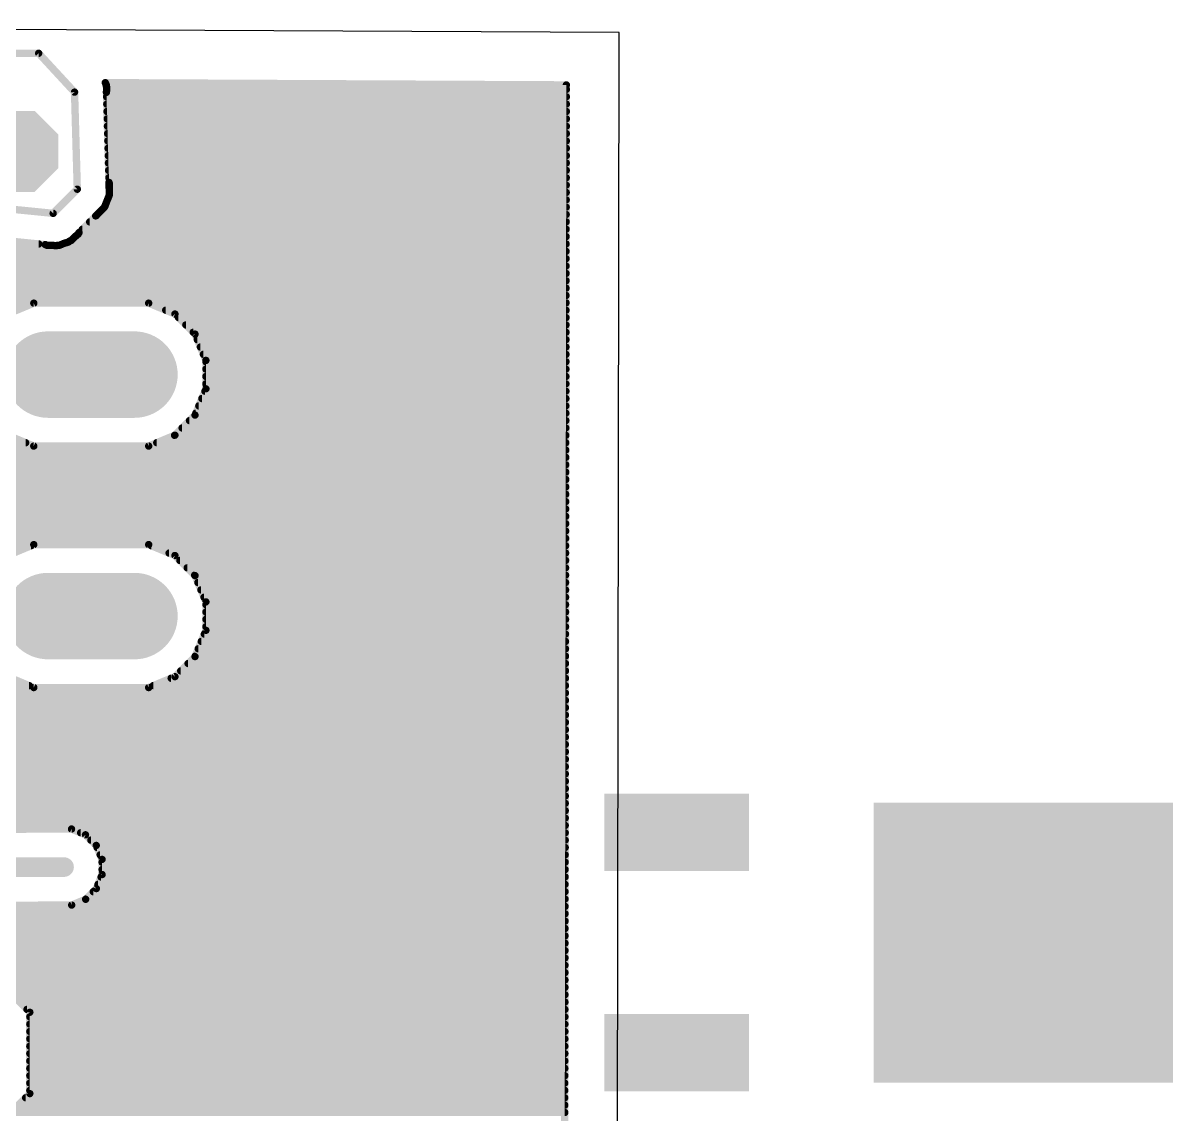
# Model space of a CAD drawing. Extents: x -10.4 to 51.9, y -1.7 to 39.2.
# Drawn here: x 28.1 to 51.92, y 16.56 to 39.17 of the extents above; entities that cross this region are included whole.
import ezdxf

# ---------------------------------------------------------------- set-up
doc = ezdxf.new("R2010")
doc.units = 0
for name, color, linetype in [('1', 14, 'CONTINUOUS'), ('17', 94, 'CONTINUOUS'), ('18', 94, 'CONTINUOUS'), ('20', 178, 'CONTINUOUS')]:
    doc.layers.add(name, color=color, linetype=linetype)

# ---------------------------------------------------------------- blocks, each defined once
blk = doc.blocks.new('OCTAGONP')
at = {"const_width": 0.5}
blk.add_lwpolyline([(-0.25, -0.1036), (-0.25, 0.1036), (-0.1036, 0.25), (0.1036, 0.25), (0.25, 0.1036), (0.25, -0.1036), (0.1036, -0.25), (-0.1036, -0.25), (-0.25, -0.1036), (-0.25, 0.1036)], dxfattribs=at)
blk = doc.blocks.new('RECT')
blk.add_solid([(-0.5, -0.5), (0.5, -0.5), (-0.5, 0.5), (0.5, 0.5)])
blk = doc.blocks.new('LONGP100')
at = {"const_width": 1}
blk.add_lwpolyline([(-0.5, 0), (0.5, 0)], dxfattribs=at)
at = {"const_width": 0.5}
for points in [[(-0.5, 0.25, 1), (-0.5, -0.25)], [(0.5, -0.25, 1), (0.5, 0.25)]]:
    blk.add_lwpolyline(points, format="xyb", dxfattribs=at)
blk = doc.blocks.new('OCTAGONV')
at = {"const_width": 0.5}
blk.add_lwpolyline([(-0.25, -0.1036), (-0.25, 0.1036), (-0.1036, 0.25), (0.1036, 0.25), (0.25, 0.1036), (0.25, -0.1036), (0.1036, -0.25), (-0.1036, -0.25), (-0.25, -0.1036), (-0.25, 0.1036)], dxfattribs=at)

msp = doc.modelspace()

# ---------------------------------------------------------------- linework, layer by layer
at = {"layer": '1'}
for points, const_width in [([(28.4241, 38.543), (2, 38.5)], 0.1524), ([(29.1673, 37.7387), (28.4241, 38.543)], 0.1524), ([(29.8237, 37.8886), (29.8033, 37.9343)], 0.1524), ([(29.8033, 37.9343), (39.3531, 37.8883)], 0.1524), ([(29.8244, 37.8656), (29.8237, 37.8886)], 0.1524), ([(29.8324, 37.8439), (29.8244, 37.8656)], 0.1524), ([(29.8281, 37.735), (29.8324, 37.8439)], 0.1524), ([(29.8305, 37.7952), (39.353, 37.7952)], 0.1524), ([(39.3531, 37.8883), (39.2963, 1.4902)], 0.1524), ([(29.224, 35.7288), (29.1673, 37.7387)], 0.1524), ([(29.8807, 35.8691), (29.8281, 37.735)], 0.1524), ([(29.8307, 37.6428), (39.3528, 37.6428)], 0.1524), ([(29.835, 37.4904), (39.3525, 37.4904)], 0.1524), ([(29.8393, 37.338), (39.3523, 37.338)], 0.1524), ([(29.8436, 37.1856), (39.3521, 37.1856)], 0.1524), ([(29.8479, 37.0332), (39.3518, 37.0332)], 0.1524), ([(29.8522, 36.8808), (39.3516, 36.8808)], 0.1524), ([(29.8565, 36.7284), (39.3513, 36.7284)], 0.1524), ([(29.8608, 36.576), (39.3511, 36.576)], 0.1524), ([(29.8651, 36.4236), (39.3509, 36.4236)], 0.1524), ([(29.8694, 36.2712), (39.3506, 36.2712)], 0.1524), ([(29.8737, 36.1188), (39.3504, 36.1188)], 0.1524), ([(29.878, 35.9664), (39.3501, 35.9664)], 0.1524), ([(28.724, 35.2288), (29.224, 35.7288)], 0.1524), ([(29.8844, 35.8602), (29.8807, 35.8691)], 0.1524), ([(29.8844, 35.7381), (29.8844, 35.8602)], 0.1524), ([(29.8844, 35.814), (39.3499, 35.814)], 0.1524), ([(29.8879, 35.6162), (29.8844, 35.7381)], 0.1524), ([(29.8866, 35.6616), (39.3497, 35.6616)], 0.1524), ([(26, 35.5), (28.724, 35.2288)], 0.1524), ([(29.7942, 35.3707), (29.8377, 35.4847)], 0.1524), ([(29.8377, 35.4847), (29.8844, 35.5975)], 0.1524), ([(29.8478, 35.5092), (39.3494, 35.5092)], 0.1524), ([(29.8844, 35.6071), (29.8879, 35.6162)], 0.1524), ([(29.8844, 35.5975), (29.8844, 35.6071)], 0.1524), ([(29.26, 34.8309), (29.6049, 35.1758)], 0.1524), ([(29.6049, 35.1758), (29.6137, 35.1798)], 0.1524), ([(29.6137, 35.1798), (29.6976, 35.2685)], 0.1524), ([(29.637, 35.2044), (39.349, 35.2044)], 0.1524), ([(29.6976, 35.2685), (29.7839, 35.3548)], 0.1524), ([(29.7839, 35.3548), (29.7876, 35.3637)], 0.1524), ([(29.7847, 35.3568), (39.3492, 35.3568)], 0.1524), ([(29.7876, 35.3637), (29.7942, 35.3707)], 0.1524), ([(29.4811, 35.052), (39.3487, 35.052)], 0.1524), ([(26.074, 34.829), (28.5615, 34.5814)], 0.1524), ([(29.0981, 34.669), (29.1678, 34.7387)], 0.1524), ([(29.1678, 34.7387), (29.2441, 34.8011)], 0.1524), ([(29.1782, 34.7472), (39.3482, 34.7472)], 0.1524), ([(29.2441, 34.8011), (29.26, 34.8309)], 0.1524), ([(29.3287, 34.8996), (39.3485, 34.8996)], 0.1524), ([(26.0675, 34.5948), (28.4265, 34.5948)], 0.1524), ([(28.5615, 34.5814), (28.5927, 34.5684)], 0.1524), ([(28.5927, 34.5684), (28.6912, 34.5684)], 0.1524), ([(28.6912, 34.5684), (28.7893, 34.5587)], 0.1524), ([(28.7893, 34.5587), (28.8216, 34.5684)], 0.1524), ([(28.8216, 34.5684), (28.8554, 34.5684)], 0.1524), ([(28.8554, 34.5684), (28.9465, 34.6062)], 0.1524), ([(28.919, 34.5948), (39.348, 34.5948)], 0.1524), ([(28.9465, 34.6062), (29.0408, 34.6347)], 0.1524), ([(29.0408, 34.6347), (29.0669, 34.6561)], 0.1524), ([(29.0669, 34.6561), (29.0981, 34.669)], 0.1524), ([(26.0591, 34.29), (39.3475, 34.29)], 0.1524), ([(26.0633, 34.4424), (39.3478, 34.4424)], 0.1524), ([(26.0506, 33.9852), (39.3471, 33.9852)], 0.1524), ([(26.0548, 34.1376), (39.3473, 34.1376)], 0.1524), ([(26.0464, 33.8328), (39.3468, 33.8328)], 0.1524), ([(26.0379, 33.528), (39.3463, 33.528)], 0.1524), ([(26.0422, 33.6804), (39.3466, 33.6804)], 0.1524), ([(26.0337, 33.3756), (39.3461, 33.3756)], 0.1524), ([(28.3231, 33.3694), (27.7793, 33.1442)], 0.1524), ([(30.7024, 33.3694), (28.3231, 33.3694)], 0.1524), ([(31.2462, 33.1442), (30.7024, 33.3694)], 0.1524), ([(31.0554, 33.2232), (39.3459, 33.2232)], 0.1524), ([(31.6624, 32.728), (31.2462, 33.1442)], 0.1524), ([(31.3196, 33.0708), (39.3456, 33.0708)], 0.1524), ([(31.472, 32.9184), (39.3454, 32.9184)], 0.1524), ([(31.6244, 32.766), (39.3451, 32.766)], 0.1524), ([(31.8876, 32.1842), (31.6624, 32.728)], 0.1524), ([(31.7098, 32.6136), (39.3449, 32.6136)], 0.1524), ([(31.7729, 32.4612), (39.3447, 32.4612)], 0.1524), ([(29.5127, 31.8899), (25.0128, 31.9234)], 0.8128), ([(31.836, 32.3088), (39.3444, 32.3088)], 0.1524), ([(31.8876, 31.5956), (31.8876, 32.1842)], 0.1524), ([(31.8876, 32.1564), (39.3442, 32.1564)], 0.1524), ([(31.8876, 32.004), (39.344, 32.004)], 0.1524), ([(31.8876, 31.8516), (39.3437, 31.8516)], 0.1524), ([(31.8876, 31.6992), (39.3435, 31.6992)], 0.1524), ([(31.6624, 31.0518), (31.8876, 31.5956)], 0.1524), ([(31.8043, 31.3944), (39.343, 31.3944)], 0.1524), ([(31.8674, 31.5468), (39.3432, 31.5468)], 0.1524), ([(31.7412, 31.242), (39.3428, 31.242)], 0.1524), ([(31.2462, 30.6356), (31.6624, 31.0518)], 0.1524), ([(31.5478, 30.9372), (39.3423, 30.9372)], 0.1524), ([(31.6781, 31.0896), (39.3425, 31.0896)], 0.1524), ([(31.3954, 30.7848), (39.3421, 30.7848)], 0.1524), ([(22.7131, 30.48), (28.1548, 30.48)], 0.1524), ([(27.7793, 30.6356), (28.3231, 30.4103)], 0.1524), ([(28.3231, 30.4103), (30.7024, 30.4103)], 0.1524), ([(30.7024, 30.4103), (31.2462, 30.6356)], 0.1524), ([(30.8707, 30.48), (39.3416, 30.48)], 0.1524), ([(31.2386, 30.6324), (39.3418, 30.6324)], 0.1524), ([(22.7121, 30.1752), (39.3411, 30.1752)], 0.1524), ([(22.7126, 30.3276), (39.3413, 30.3276)], 0.1524), ([(22.7116, 30.0228), (39.3409, 30.0228)], 0.1524), ([(22.7105, 29.718), (39.3404, 29.718)], 0.1524), ([(22.711, 29.8704), (39.3406, 29.8704)], 0.1524), ([(22.71, 29.5656), (39.3401, 29.5656)], 0.1524), ([(22.7089, 29.2608), (39.3397, 29.2608)], 0.1524), ([(22.7095, 29.4132), (39.3399, 29.4132)], 0.1524), ([(22.7084, 29.1084), (39.3394, 29.1084)], 0.1524), ([(22.7074, 28.8036), (39.339, 28.8036)], 0.1524), ([(22.7079, 28.956), (39.3392, 28.956)], 0.1524), ([(22.7068, 28.6512), (39.3387, 28.6512)], 0.1524), ([(22.7058, 28.3464), (28.2676, 28.3464)], 0.1524), ([(22.7063, 28.4988), (39.3385, 28.4988)], 0.1524), ([(28.3231, 28.3694), (27.7793, 28.1442)], 0.1524), ([(30.7024, 28.3694), (28.3231, 28.3694)], 0.1524), ([(31.2462, 28.1442), (30.7024, 28.3694)], 0.1524), ([(30.7579, 28.3464), (39.3382, 28.3464)], 0.1524), ([(31.1259, 28.194), (39.338, 28.194)], 0.1524), ([(31.6624, 27.728), (31.2462, 28.1442)], 0.1524), ([(31.3488, 28.0416), (39.3378, 28.0416)], 0.1524), ([(31.5012, 27.8892), (39.3375, 27.8892)], 0.1524), ([(31.6536, 27.7368), (39.3373, 27.7368)], 0.1524), ([(31.8876, 27.1842), (31.6624, 27.728)], 0.1524), ([(31.7219, 27.5844), (39.3371, 27.5844)], 0.1524), ([(29.5127, 26.8899), (25.6594, 27.1218)], 0.8128), ([(31.785, 27.432), (39.3368, 27.432)], 0.1524), ([(31.8481, 27.2796), (39.3366, 27.2796)], 0.1524), ([(31.8876, 26.5956), (31.8876, 27.1842)], 0.1524), ([(31.8876, 27.1272), (39.3363, 27.1272)], 0.1524), ([(31.8876, 26.9748), (39.3361, 26.9748)], 0.1524), ([(31.8876, 26.8224), (39.3359, 26.8224)], 0.1524), ([(31.8876, 26.67), (39.3356, 26.67)], 0.1524), ([(31.6624, 26.0518), (31.8876, 26.5956)], 0.1524), ([(31.7922, 26.3652), (39.3351, 26.3652)], 0.1524), ([(31.8554, 26.5176), (39.3354, 26.5176)], 0.1524), ([(31.7291, 26.2128), (39.3349, 26.2128)], 0.1524), ([(31.2462, 25.6356), (31.6624, 26.0518)], 0.1524), ([(31.5186, 25.908), (39.3344, 25.908)], 0.1524), ([(31.666, 26.0604), (39.3347, 26.0604)], 0.1524), ([(31.3662, 25.7556), (39.3342, 25.7556)], 0.1524), ([(25.3577, 25.4508), (28.2253, 25.4508)], 0.1524), ([(27.7793, 25.6356), (28.3231, 25.4103)], 0.1524), ([(28.3231, 25.4103), (30.7024, 25.4103)], 0.1524), ([(30.7024, 25.4103), (31.2462, 25.6356)], 0.1524), ([(30.8002, 25.4508), (39.3337, 25.4508)], 0.1524), ([(31.1681, 25.6032), (39.334, 25.6032)], 0.1524), ([(25.2003, 25.2984), (39.3335, 25.2984)], 0.1524), ([(24.8855, 24.9936), (39.333, 24.9936)], 0.1524), ([(25.0429, 25.146), (39.3332, 25.146)], 0.1524), ([(24.7282, 24.8412), (39.3328, 24.8412)], 0.1524), ([(24.4134, 24.5364), (39.3323, 24.5364)], 0.1524), ([(24.5708, 24.6888), (39.3325, 24.6888)], 0.1524), ([(24.0986, 24.2316), (39.3318, 24.2316)], 0.1524), ([(24.256, 24.384), (39.3321, 24.384)], 0.1524), ([(27.7815, 24.0792), (39.3316, 24.0792)], 0.1524), ([(27.8411, 23.9268), (39.3313, 23.9268)], 0.1524), ([(27.8411, 23.7744), (39.3311, 23.7744)], 0.1524), ([(27.8411, 23.622), (39.3309, 23.622)], 0.1524), ([(26.9871, 23.4696), (39.3306, 23.4696)], 0.1524), ([(27.8411, 23.3172), (39.3304, 23.3172)], 0.1524), ([(27.8411, 23.1648), (39.3301, 23.1648)], 0.1524), ([(27.7504, 22.86), (39.3297, 22.86)], 0.1524), ([(27.8326, 23.0124), (39.3299, 23.0124)], 0.1524), ([(25.2569, 22.7076), (39.3294, 22.7076)], 0.1524), ([(27.8693, 22.5552), (39.3292, 22.5552)], 0.1524), ([(29.1043, 22.4806), (27.9469, 22.4776)], 0.1524), ([(29.394, 22.3615), (29.1043, 22.4806)], 0.1524), ([(29.2936, 22.4028), (39.329, 22.4028)], 0.1524), ([(29.6161, 22.1406), (29.394, 22.3615)], 0.1524), ([(29.5057, 22.2504), (39.3287, 22.2504)], 0.1524), ([(29.7367, 21.8515), (29.6161, 22.1406)], 0.1524), ([(29.6339, 22.098), (39.3285, 22.098)], 0.1524), ([(29.6975, 21.9456), (39.3282, 21.9456)], 0.1524), ([(29.7375, 21.5383), (29.7367, 21.8515)], 0.1524), ([(26.9109, 21.6875), (28.9497, 21.6928)], 0.4064), ([(29.7369, 21.7932), (39.328, 21.7932)], 0.1524), ([(29.7373, 21.6408), (39.3278, 21.6408)], 0.1524), ([(29.6184, 21.2485), (29.7375, 21.5383)], 0.1524), ([(29.717, 21.4884), (39.3275, 21.4884)], 0.1524), ([(29.3975, 21.0265), (29.6184, 21.2485)], 0.1524), ([(29.5538, 21.1836), (39.327, 21.1836)], 0.1524), ([(29.6544, 21.336), (39.3273, 21.336)], 0.1524), ([(27.9524, 20.9028), (29.1084, 20.9058)], 0.1524), ([(29.1084, 20.9058), (29.3975, 21.0265)], 0.1524), ([(29.4022, 21.0312), (39.3268, 21.0312)], 0.1524), ([(27.776, 20.7264), (39.3263, 20.7264)], 0.1524), ([(27.9284, 20.8788), (39.3266, 20.8788)], 0.1524), ([(23.4218, 20.4216), (39.3259, 20.4216)], 0.1524), ([(25.1679, 20.574), (39.3261, 20.574)], 0.1524), ([(23.4195, 20.2692), (39.3256, 20.2692)], 0.1524), ([(23.415, 19.9644), (39.3251, 19.9644)], 0.1524), ([(23.4173, 20.1168), (39.3254, 20.1168)], 0.1524), ([(23.4128, 19.812), (39.3249, 19.812)], 0.1524), ([(23.4082, 19.5072), (39.3244, 19.5072)], 0.1524), ([(23.4105, 19.6596), (39.3247, 19.6596)], 0.1524), ([(23.406, 19.3548), (39.3242, 19.3548)], 0.1524), ([(23.4015, 19.05), (39.3237, 19.05)], 0.1524), ([(23.4037, 19.2024), (39.324, 19.2024)], 0.1524), ([(28.2411, 18.6863), (27.8989, 19.0285)], 0.1524), ([(28.0298, 18.8976), (39.3235, 18.8976)], 0.1524), ([(28.1822, 18.7452), (39.3232, 18.7452)], 0.1524), ([(28.2411, 17.0023), (28.2411, 18.6863)], 0.1524), ([(28.2411, 18.5928), (39.323, 18.5928)], 0.1524), ([(28.2411, 18.4404), (39.3228, 18.4404)], 0.1524), ([(28.2411, 18.288), (39.3225, 18.288)], 0.1524), ([(28.2411, 18.1356), (39.3223, 18.1356)], 0.1524), ([(28.2411, 17.9832), (39.3221, 17.9832)], 0.1524), ([(28.2411, 17.8308), (39.3218, 17.8308)], 0.1524), ([(28.2411, 17.6784), (39.3216, 17.6784)], 0.1524), ([(28.2411, 17.526), (39.3213, 17.526)], 0.1524), ([(28.2411, 17.3736), (39.3211, 17.3736)], 0.1524), ([(28.2411, 17.2212), (39.3209, 17.2212)], 0.1524), ([(27.8989, 16.6601), (28.2411, 17.0023)], 0.1524), ([(28.1552, 16.9164), (39.3204, 16.9164)], 0.1524), ([(28.2411, 17.0688), (39.3206, 17.0688)], 0.1524), ([(24.0032, 16.6116), (39.3199, 16.6116)], 0.1524), ([(28.0028, 16.764), (39.3201, 16.764)], 0.1524)]:
    msp.add_lwpolyline(points, dxfattribs=dict(at, const_width=const_width))
for points, const_width in [([(28.452, 38.5688, 1), (28.3961, 38.5171)], 0.0762), ([(28.4241, 38.5049, 1), (28.424, 38.5811)], 0.0762), ([(29.8381, 37.9498, 1), (29.7685, 37.9187)], 0.0762), ([(29.8035, 37.9724, 1), (29.8031, 37.8962)], 0.0762), ([(29.8618, 37.8897, 1), (29.7857, 37.8875)], 0.0762), ([(29.7863, 37.8645, 1), (29.8625, 37.8666)], 0.0762), ([(29.8601, 37.8787, 1), (29.7887, 37.8524)], 0.0762), ([(29.789, 37.8731, 1), (29.8585, 37.9042)], 0.0762), ([(29.8305, 37.8333, 1), (29.8305, 37.7571)], 0.0762), ([(29.8704, 37.8424, 1), (29.7943, 37.8454)], 0.0762), ([(29.7966, 37.8307, 1), (29.8681, 37.8571)], 0.0762), ([(39.3912, 37.8882, 1), (39.3151, 37.8883)], 0.0762), ([(39.353, 37.8502, 1), (39.3533, 37.9264)], 0.0762), ([(39.353, 37.7571, 1), (39.353, 37.8333)], 0.0762), ([(29.2054, 37.7398, 1), (29.1292, 37.7376)], 0.0762), ([(29.1393, 37.7128, 1), (29.1953, 37.7645)], 0.0762), ([(29.8662, 37.736, 1), (29.79, 37.7339)], 0.0762), ([(29.79, 37.7365, 1), (29.8662, 37.7335)], 0.0762), ([(29.8307, 37.6809, 1), (29.8307, 37.6047)], 0.0762), ([(39.3528, 37.6047, 1), (39.3528, 37.6809)], 0.0762), ([(29.835, 37.5285, 1), (29.835, 37.4523)], 0.0762), ([(29.8393, 37.3761, 1), (29.8393, 37.2999)], 0.0762), ([(39.3523, 37.2999, 1), (39.3523, 37.3761)], 0.0762), ([(39.3525, 37.4523, 1), (39.3525, 37.5285)], 0.0762), ([(29.8436, 37.2237, 1), (29.8436, 37.1475)], 0.0762), ([(39.3521, 37.1475, 1), (39.3521, 37.2237)], 0.0762), ([(29.8479, 37.0713, 1), (29.8479, 36.9951)], 0.0762), ([(29.8522, 36.9189, 1), (29.8522, 36.8427)], 0.0762), ([(39.3516, 36.8427, 1), (39.3516, 36.9189)], 0.0762), ([(39.3518, 36.9951, 1), (39.3518, 37.0713)], 0.0762), ([(29.8565, 36.7665, 1), (29.8565, 36.6903)], 0.0762), ([(39.3513, 36.6903, 1), (39.3513, 36.7665)], 0.0762), ([(29.8608, 36.6141, 1), (29.8608, 36.5379)], 0.0762), ([(29.8651, 36.4617, 1), (29.8651, 36.3855)], 0.0762), ([(39.3509, 36.3855, 1), (39.3509, 36.4617)], 0.0762), ([(39.3511, 36.5379, 1), (39.3511, 36.6141)], 0.0762), ([(29.8694, 36.3093, 1), (29.8694, 36.2331)], 0.0762), ([(39.3506, 36.2331, 1), (39.3506, 36.3093)], 0.0762), ([(29.8737, 36.1569, 1), (29.8737, 36.0807)], 0.0762), ([(29.878, 36.0045, 1), (29.878, 35.9283)], 0.0762), ([(39.3501, 35.9283, 1), (39.3501, 36.0045)], 0.0762), ([(39.3504, 36.0807, 1), (39.3504, 36.1569)], 0.0762), ([(29.1859, 35.7278, 1), (29.2621, 35.7299)], 0.0762), ([(29.251, 35.7019, 1), (29.1971, 35.7558)], 0.0762), ([(29.9159, 35.8837, 1), (29.8455, 35.8545)], 0.0762), ([(29.8426, 35.8681, 1), (29.9188, 35.8702)], 0.0762), ([(29.9225, 35.8602, 1), (29.8463, 35.8602)], 0.0762), ([(29.8844, 35.8521, 1), (29.8844, 35.7759)], 0.0762), ([(29.9225, 35.7392, 1), (29.8463, 35.737)], 0.0762), ([(29.8463, 35.7381, 1), (29.9225, 35.7381)], 0.0762), ([(29.8866, 35.6997, 1), (29.8866, 35.6235)], 0.0762), ([(29.8492, 35.8456, 1), (29.9196, 35.8748)], 0.0762), ([(39.3497, 35.6235, 1), (39.3497, 35.6997)], 0.0762), ([(39.3499, 35.7759, 1), (39.3499, 35.8521)], 0.0762), ([(29.8025, 35.4993, 1), (29.8729, 35.4701)], 0.0762), ([(29.8733, 35.4711, 1), (29.8021, 35.4983)], 0.0762), ([(29.8478, 35.5473, 1), (29.8478, 35.4711)], 0.0762), ([(29.9225, 35.6071, 1), (29.8463, 35.6071)], 0.0762), ([(29.8488, 35.6207, 1), (29.92, 35.5936)], 0.0762), ([(29.8463, 35.5975, 1), (29.9225, 35.5975)], 0.0762), ([(29.9196, 35.5829, 1), (29.8492, 35.6121)], 0.0762), ([(29.8498, 35.6151, 1), (29.9259, 35.6172)], 0.0762), ([(29.9235, 35.6026, 1), (29.8523, 35.6297)], 0.0762), ([(39.3494, 35.4711, 1), (39.3494, 35.5473)], 0.0762), ([(28.6971, 35.2558, 1), (28.751, 35.2019)], 0.0762), ([(28.7202, 35.1909, 1), (28.7278, 35.2668)], 0.0762), ([(29.6319, 35.1489, 1), (29.578, 35.2028)], 0.0762), ([(29.6293, 35.145, 1), (29.5982, 35.2145)], 0.0762), ([(29.637, 35.2425, 1), (29.637, 35.1663)], 0.0762), ([(29.6707, 35.2954, 1), (29.7245, 35.2415)], 0.0762), ([(29.7253, 35.2423, 1), (29.6699, 35.2947)], 0.0762), ([(29.7487, 35.3693, 1), (29.8191, 35.3402)], 0.0762), ([(29.7847, 35.3949, 1), (29.7847, 35.3187)], 0.0762), ([(29.7599, 35.3899, 1), (29.8153, 35.3375)], 0.0762), ([(29.8228, 35.3491, 1), (29.7524, 35.3783)], 0.0762), ([(29.7586, 35.3843, 1), (29.8298, 35.3571)], 0.0762), ([(29.8108, 35.3278, 1), (29.7569, 35.3817)], 0.0762), ([(29.8219, 35.3445, 1), (29.7665, 35.3969)], 0.0762), ([(39.349, 35.1663, 1), (39.349, 35.2425)], 0.0762), ([(39.3492, 35.3187, 1), (39.3492, 35.3949)], 0.0762), ([(29.4811, 35.0901, 1), (29.4811, 35.0139)], 0.0762), ([(29.5894, 35.2106, 1), (29.6205, 35.141)], 0.0762), ([(29.5861, 35.2059, 1), (29.6414, 35.1536)], 0.0762), ([(39.3487, 35.0139, 1), (39.3487, 35.0901)], 0.0762), ([(29.1437, 34.7682, 1), (29.1919, 34.7092)], 0.0762), ([(29.1782, 34.7853, 1), (29.1782, 34.7091)], 0.0762), ([(29.1947, 34.7117, 1), (29.1409, 34.7656)], 0.0762), ([(29.2105, 34.8191, 1), (29.2777, 34.7832)], 0.0762), ([(29.2682, 34.7717, 1), (29.2199, 34.8306)], 0.0762), ([(29.2331, 34.8578, 1), (29.287, 34.804)], 0.0762), ([(29.2936, 34.8129, 1), (29.2264, 34.8489)], 0.0762), ([(29.3287, 34.9377, 1), (29.3287, 34.8615)], 0.0762), ([(39.3482, 34.7091, 1), (39.3482, 34.7853)], 0.0762), ([(39.3485, 34.8615, 1), (39.3485, 34.9377)], 0.0762), ([(28.4265, 34.5567, 1), (28.4265, 34.6329)], 0.0762), ([(28.5761, 34.6166, 1), (28.5469, 34.5462)], 0.0762), ([(28.5927, 34.6065, 1), (28.5927, 34.5303)], 0.0762), ([(28.5577, 34.5435, 1), (28.5652, 34.6193)], 0.0762), ([(28.5781, 34.5332, 1), (28.6072, 34.6036)], 0.0762), ([(28.695, 34.6064, 1), (28.6875, 34.5305)], 0.0762), ([(28.6912, 34.5303, 1), (28.6912, 34.6065)], 0.0762), ([(28.7783, 34.5952, 1), (28.8003, 34.5222)], 0.0762), ([(28.8216, 34.6065, 1), (28.8216, 34.5303)], 0.0762), ([(28.7855, 34.5208, 1), (28.7931, 34.5966)], 0.0762), ([(28.8326, 34.532, 1), (28.8106, 34.6049)], 0.0762), ([(28.8408, 34.6036, 1), (28.87, 34.5332)], 0.0762), ([(28.8554, 34.5303, 1), (28.8554, 34.6065)], 0.0762), ([(28.919, 34.6329, 1), (28.919, 34.5567)], 0.0762), ([(28.9354, 34.6426, 1), (28.9575, 34.5697)], 0.0762), ([(28.961, 34.571, 1), (28.9319, 34.6414)], 0.0762), ([(29.0167, 34.6642, 1), (29.065, 34.6052)], 0.0762), ([(29.0524, 34.6913, 1), (29.0815, 34.6209)], 0.0762), ([(29.0518, 34.5982, 1), (29.0298, 34.6712)], 0.0762), ([(29.0911, 34.6266, 1), (29.0428, 34.6856)], 0.0762), ([(29.0712, 34.6959, 1), (29.125, 34.642)], 0.0762), ([(29.1127, 34.6338, 1), (29.0835, 34.7042)], 0.0762), ([(39.348, 34.5567, 1), (39.348, 34.6329)], 0.0762), ([(39.3475, 34.2519, 1), (39.3475, 34.3281)], 0.0762), ([(39.3478, 34.4043, 1), (39.3478, 34.4805)], 0.0762), ([(39.3471, 33.9471, 1), (39.3471, 34.0233)], 0.0762), ([(39.3473, 34.0995, 1), (39.3473, 34.1757)], 0.0762), ([(39.3468, 33.7947, 1), (39.3468, 33.8709)], 0.0762), ([(39.3463, 33.4899, 1), (39.3463, 33.5661)], 0.0762), ([(39.3466, 33.6423, 1), (39.3466, 33.7185)], 0.0762), ([(28.3231, 33.4075, 1), (28.3231, 33.3313)], 0.0762), ([(28.3377, 33.3342, 1), (28.3085, 33.4046)], 0.0762), ([(30.717, 33.4046, 1), (30.6878, 33.3342)], 0.0762), ([(30.7024, 33.3313, 1), (30.7024, 33.4075)], 0.0762), ([(39.3461, 33.3375, 1), (39.3461, 33.4137)], 0.0762), ([(31.0554, 33.2613, 1), (31.0554, 33.1851)], 0.0762), ([(31.2731, 33.1711, 1), (31.2193, 33.1172)], 0.0762), ([(31.2316, 33.109, 1), (31.2608, 33.1794)], 0.0762), ([(31.3196, 33.1089, 1), (31.3196, 33.0327)], 0.0762), ([(39.3456, 33.0327, 1), (39.3456, 33.1089)], 0.0762), ([(39.3459, 33.1851, 1), (39.3459, 33.2613)], 0.0762), ([(31.472, 32.9565, 1), (31.472, 32.8803)], 0.0762), ([(39.3454, 32.8803, 1), (39.3454, 32.9565)], 0.0762), ([(31.6244, 32.8041, 1), (31.6244, 32.7279)], 0.0762), ([(31.6976, 32.7425, 1), (31.6272, 32.7134)], 0.0762), ([(31.6355, 32.701, 1), (31.6893, 32.7549)], 0.0762), ([(31.7098, 32.6517, 1), (31.7098, 32.5755)], 0.0762), ([(39.3449, 32.5755, 1), (39.3449, 32.6517)], 0.0762), ([(39.3451, 32.7279, 1), (39.3451, 32.8041)], 0.0762), ([(31.7729, 32.4993, 1), (31.7729, 32.4231)], 0.0762), ([(39.3447, 32.4231, 1), (39.3447, 32.4993)], 0.0762), ([(29.5112, 31.6867, 1), (29.5143, 32.0931)], 0.4064), ([(31.836, 32.3469, 1), (31.836, 32.2707)], 0.0762), ([(31.9257, 32.1842, 1), (31.8495, 32.1842)], 0.0762), ([(31.8876, 32.1945, 1), (31.8876, 32.1183)], 0.0762), ([(31.8524, 32.1696, 1), (31.9228, 32.1987)], 0.0762), ([(39.3442, 32.1183, 1), (39.3442, 32.1945)], 0.0762), ([(39.3444, 32.2707, 1), (39.3444, 32.3469)], 0.0762), ([(31.8876, 32.0421, 1), (31.8876, 31.9659)], 0.0762), ([(31.8876, 31.8897, 1), (31.8876, 31.8135)], 0.0762), ([(39.3437, 31.8135, 1), (39.3437, 31.8897)], 0.0762), ([(39.344, 31.9659, 1), (39.344, 32.0421)], 0.0762), ([(31.8876, 31.7373, 1), (31.8876, 31.6611)], 0.0762), ([(39.3435, 31.6611, 1), (39.3435, 31.7373)], 0.0762), ([(31.8043, 31.4325, 1), (31.8043, 31.3563)], 0.0762), ([(31.8674, 31.5849, 1), (31.8674, 31.5087)], 0.0762), ([(31.8495, 31.5956, 1), (31.9257, 31.5956)], 0.0762), ([(31.9228, 31.581, 1), (31.8524, 31.6101)], 0.0762), ([(39.343, 31.3563, 1), (39.343, 31.4325)], 0.0762), ([(39.3432, 31.5087, 1), (39.3432, 31.5849)], 0.0762), ([(31.7412, 31.2801, 1), (31.7412, 31.2039)], 0.0762), ([(39.3428, 31.2039, 1), (39.3428, 31.2801)], 0.0762), ([(31.5478, 30.9753, 1), (31.5478, 30.8991)], 0.0762), ([(31.6272, 31.0663, 1), (31.6976, 31.0372)], 0.0762), ([(31.6893, 31.0248, 1), (31.6355, 31.0787)], 0.0762), ([(31.6781, 31.1277, 1), (31.6781, 31.0515)], 0.0762), ([(39.3423, 30.8991, 1), (39.3423, 30.9753)], 0.0762), ([(39.3425, 31.0515, 1), (39.3425, 31.1277)], 0.0762), ([(31.3954, 30.8229, 1), (31.3954, 30.7467)], 0.0762), ([(39.3421, 30.7467, 1), (39.3421, 30.8229)], 0.0762), ([(28.1548, 30.4419, 1), (28.1548, 30.5181)], 0.0762), ([(28.3231, 30.4484, 1), (28.3231, 30.3722)], 0.0762), ([(30.7024, 30.3722, 1), (30.7024, 30.4484)], 0.0762), ([(30.8707, 30.5181, 1), (30.8707, 30.4419)], 0.0762), ([(31.2386, 30.6705, 1), (31.2386, 30.5943)], 0.0762), ([(31.2193, 30.6625, 1), (31.2731, 30.6086)], 0.0762), ([(31.2608, 30.6004, 1), (31.2316, 30.6708)], 0.0762), ([(39.3416, 30.4419, 1), (39.3416, 30.5181)], 0.0762), ([(39.3418, 30.5943, 1), (39.3418, 30.6705)], 0.0762), ([(28.3085, 30.3751, 1), (28.3377, 30.4455)], 0.0762), ([(30.6878, 30.4455, 1), (30.717, 30.3751)], 0.0762), ([(39.3411, 30.1371, 1), (39.3411, 30.2133)], 0.0762), ([(39.3413, 30.2895, 1), (39.3413, 30.3657)], 0.0762), ([(39.3409, 29.9847, 1), (39.3409, 30.0609)], 0.0762), ([(39.3404, 29.6799, 1), (39.3404, 29.7561)], 0.0762), ([(39.3406, 29.8323, 1), (39.3406, 29.9085)], 0.0762), ([(39.3401, 29.5275, 1), (39.3401, 29.6037)], 0.0762), ([(39.3397, 29.2227, 1), (39.3397, 29.2989)], 0.0762), ([(39.3399, 29.3751, 1), (39.3399, 29.4513)], 0.0762), ([(39.3394, 29.0703, 1), (39.3394, 29.1465)], 0.0762), ([(39.339, 28.7655, 1), (39.339, 28.8417)], 0.0762), ([(39.3392, 28.9179, 1), (39.3392, 28.9941)], 0.0762), ([(39.3387, 28.6131, 1), (39.3387, 28.6893)], 0.0762), ([(28.2676, 28.3083, 1), (28.2676, 28.3845)], 0.0762), ([(28.3231, 28.4075, 1), (28.3231, 28.3313)], 0.0762), ([(28.3377, 28.3342, 1), (28.3085, 28.4046)], 0.0762), ([(30.717, 28.4046, 1), (30.6878, 28.3342)], 0.0762), ([(30.7024, 28.3313, 1), (30.7024, 28.4075)], 0.0762), ([(30.7579, 28.3845, 1), (30.7579, 28.3083)], 0.0762), ([(39.3382, 28.3083, 1), (39.3382, 28.3845)], 0.0762), ([(39.3385, 28.4607, 1), (39.3385, 28.5369)], 0.0762), ([(31.1259, 28.2321, 1), (31.1259, 28.1559)], 0.0762), ([(31.2731, 28.1711, 1), (31.2193, 28.1172)], 0.0762), ([(31.2316, 28.109, 1), (31.2608, 28.1794)], 0.0762), ([(31.3488, 28.0797, 1), (31.3488, 28.0035)], 0.0762), ([(39.3378, 28.0035, 1), (39.3378, 28.0797)], 0.0762), ([(39.338, 28.1559, 1), (39.338, 28.2321)], 0.0762), ([(31.5012, 27.9273, 1), (31.5012, 27.8511)], 0.0762), ([(39.3375, 27.8511, 1), (39.3375, 27.9273)], 0.0762), ([(31.6536, 27.7749, 1), (31.6536, 27.6987)], 0.0762), ([(31.6976, 27.7425, 1), (31.6272, 27.7134)], 0.0762), ([(31.6355, 27.701, 1), (31.6893, 27.7549)], 0.0762), ([(31.7219, 27.6225, 1), (31.7219, 27.5463)], 0.0762), ([(39.3371, 27.5463, 1), (39.3371, 27.6225)], 0.0762), ([(39.3373, 27.6987, 1), (39.3373, 27.7749)], 0.0762), ([(31.785, 27.4701, 1), (31.785, 27.3939)], 0.0762), ([(39.3368, 27.3939, 1), (39.3368, 27.4701)], 0.0762), ([(29.5005, 26.687, 1), (29.525, 27.0927)], 0.4064), ([(31.8481, 27.3177, 1), (31.8481, 27.2415)], 0.0762), ([(31.9257, 27.1842, 1), (31.8495, 27.1842)], 0.0762), ([(31.8876, 27.1653, 1), (31.8876, 27.0891)], 0.0762), ([(31.8524, 27.1696, 1), (31.9228, 27.1987)], 0.0762), ([(39.3363, 27.0891, 1), (39.3363, 27.1653)], 0.0762), ([(39.3366, 27.2415, 1), (39.3366, 27.3177)], 0.0762), ([(31.8876, 27.0129, 1), (31.8876, 26.9367)], 0.0762), ([(39.3361, 26.9367, 1), (39.3361, 27.0129)], 0.0762), ([(31.8876, 26.8605, 1), (31.8876, 26.7843)], 0.0762), ([(31.8876, 26.7081, 1), (31.8876, 26.6319)], 0.0762), ([(39.3356, 26.6319, 1), (39.3356, 26.7081)], 0.0762), ([(39.3359, 26.7843, 1), (39.3359, 26.8605)], 0.0762), ([(31.7922, 26.4033, 1), (31.7922, 26.3271)], 0.0762), ([(31.8554, 26.5557, 1), (31.8554, 26.4795)], 0.0762), ([(31.8495, 26.5956, 1), (31.9257, 26.5956)], 0.0762), ([(31.9228, 26.581, 1), (31.8524, 26.6101)], 0.0762), ([(39.3351, 26.3271, 1), (39.3351, 26.4033)], 0.0762), ([(39.3354, 26.4795, 1), (39.3354, 26.5557)], 0.0762), ([(31.7291, 26.2509, 1), (31.7291, 26.1747)], 0.0762), ([(39.3349, 26.1747, 1), (39.3349, 26.2509)], 0.0762), ([(31.5186, 25.9461, 1), (31.5186, 25.8699)], 0.0762), ([(31.6272, 26.0663, 1), (31.6976, 26.0372)], 0.0762), ([(31.666, 26.0985, 1), (31.666, 26.0223)], 0.0762), ([(31.6893, 26.0248, 1), (31.6355, 26.0787)], 0.0762), ([(39.3344, 25.8699, 1), (39.3344, 25.9461)], 0.0762), ([(39.3347, 26.0223, 1), (39.3347, 26.0985)], 0.0762), ([(31.3662, 25.7937, 1), (31.3662, 25.7175)], 0.0762), ([(39.3342, 25.7175, 1), (39.3342, 25.7937)], 0.0762), ([(28.2253, 25.4127, 1), (28.2253, 25.4889)], 0.0762), ([(28.3231, 25.4484, 1), (28.3231, 25.3722)], 0.0762), ([(30.7024, 25.3722, 1), (30.7024, 25.4484)], 0.0762), ([(30.8002, 25.4889, 1), (30.8002, 25.4127)], 0.0762), ([(31.1681, 25.6413, 1), (31.1681, 25.5651)], 0.0762), ([(31.2193, 25.6625, 1), (31.2731, 25.6086)], 0.0762), ([(31.2608, 25.6004, 1), (31.2316, 25.6708)], 0.0762), ([(39.3337, 25.4127, 1), (39.3337, 25.4889)], 0.0762), ([(39.334, 25.5651, 1), (39.334, 25.6413)], 0.0762), ([(28.3085, 25.3751, 1), (28.3377, 25.4455)], 0.0762), ([(30.6878, 25.4455, 1), (30.717, 25.3751)], 0.0762), ([(39.3335, 25.2603, 1), (39.3335, 25.3365)], 0.0762), ([(39.333, 24.9555, 1), (39.333, 25.0317)], 0.0762), ([(39.3332, 25.1079, 1), (39.3332, 25.1841)], 0.0762), ([(39.3328, 24.8031, 1), (39.3328, 24.8793)], 0.0762), ([(39.3323, 24.4983, 1), (39.3323, 24.5745)], 0.0762), ([(39.3325, 24.6507, 1), (39.3325, 24.7269)], 0.0762), ([(39.3318, 24.1935, 1), (39.3318, 24.2697)], 0.0762), ([(39.3321, 24.3459, 1), (39.3321, 24.4221)], 0.0762), ([(39.3316, 24.0411, 1), (39.3316, 24.1173)], 0.0762), ([(39.3311, 23.7363, 1), (39.3311, 23.8125)], 0.0762), ([(39.3313, 23.8887, 1), (39.3313, 23.9649)], 0.0762), ([(39.3309, 23.5839, 1), (39.3309, 23.6601)], 0.0762), ([(39.3304, 23.2791, 1), (39.3304, 23.3553)], 0.0762), ([(39.3306, 23.4315, 1), (39.3306, 23.5077)], 0.0762), ([(39.3301, 23.1267, 1), (39.3301, 23.2029)], 0.0762), ([(39.3297, 22.8219, 1), (39.3297, 22.8981)], 0.0762), ([(39.3299, 22.9743, 1), (39.3299, 23.0505)], 0.0762), ([(39.3292, 22.5171, 1), (39.3292, 22.5933)], 0.0762), ([(39.3294, 22.6695, 1), (39.3294, 22.7457)], 0.0762), ([(29.1188, 22.5159, 1), (29.0898, 22.4454)], 0.0762), ([(29.1044, 22.4425, 1), (29.1042, 22.5187)], 0.0762), ([(29.2936, 22.4409, 1), (29.2936, 22.3647)], 0.0762), ([(29.4209, 22.3885, 1), (29.3671, 22.3345)], 0.0762), ([(29.3795, 22.3263, 1), (29.4085, 22.3968)], 0.0762), ([(39.329, 22.3647, 1), (39.329, 22.4409)], 0.0762), ([(29.5057, 22.2885, 1), (29.5057, 22.2123)], 0.0762), ([(29.6513, 22.1553, 1), (29.5809, 22.1259)], 0.0762), ([(29.5892, 22.1136, 1), (29.643, 22.1676)], 0.0762), ([(29.6339, 22.1361, 1), (29.6339, 22.0599)], 0.0762), ([(39.3285, 22.0599, 1), (39.3285, 22.1361)], 0.0762), ([(39.3287, 22.2123, 1), (39.3287, 22.2885)], 0.0762), ([(29.6975, 21.9837, 1), (29.6975, 21.9075)], 0.0762), ([(29.7748, 21.8516, 1), (29.6986, 21.8514)], 0.0762), ([(39.3282, 21.9075, 1), (39.3282, 21.9837)], 0.0762), ([(28.95, 21.5912, 1), (28.9495, 21.7944)], 0.2032), ([(29.7369, 21.8313, 1), (29.7369, 21.7551)], 0.0762), ([(29.7373, 21.6789, 1), (29.7373, 21.6027)], 0.0762), ([(29.7016, 21.8368, 1), (29.7719, 21.8662)], 0.0762), ([(39.3278, 21.6027, 1), (39.3278, 21.6789)], 0.0762), ([(39.328, 21.7551, 1), (39.328, 21.8313)], 0.0762), ([(29.717, 21.5265, 1), (29.717, 21.4503)], 0.0762), ([(29.6994, 21.5382, 1), (29.7756, 21.5384)], 0.0762), ([(29.7728, 21.5238, 1), (29.7023, 21.5527)], 0.0762), ([(39.3275, 21.4503, 1), (39.3275, 21.5265)], 0.0762), ([(29.5538, 21.2217, 1), (29.5538, 21.1455)], 0.0762), ([(29.5832, 21.263, 1), (29.6537, 21.2341)], 0.0762), ([(29.6454, 21.2217, 1), (29.5914, 21.2754)], 0.0762), ([(29.6544, 21.3741, 1), (29.6544, 21.2979)], 0.0762), ([(39.327, 21.1455, 1), (39.327, 21.2217)], 0.0762), ([(39.3273, 21.2979, 1), (39.3273, 21.3741)], 0.0762), ([(29.0938, 20.941, 1), (29.1231, 20.8707)], 0.0762), ([(29.1085, 20.8677, 1), (29.1083, 20.9439)], 0.0762), ([(29.3705, 21.0533, 1), (29.4245, 20.9996)], 0.0762), ([(29.4022, 21.0693, 1), (29.4022, 20.9931)], 0.0762), ([(29.4122, 20.9913, 1), (29.3828, 21.0616)], 0.0762), ([(39.3268, 20.9931, 1), (39.3268, 21.0693)], 0.0762), ([(39.3263, 20.6883, 1), (39.3263, 20.7645)], 0.0762), ([(39.3266, 20.8407, 1), (39.3266, 20.9169)], 0.0762), ([(39.3259, 20.3835, 1), (39.3259, 20.4597)], 0.0762), ([(39.3261, 20.5359, 1), (39.3261, 20.6121)], 0.0762), ([(39.3256, 20.2311, 1), (39.3256, 20.3073)], 0.0762), ([(39.3251, 19.9263, 1), (39.3251, 20.0025)], 0.0762), ([(39.3254, 20.0787, 1), (39.3254, 20.1549)], 0.0762), ([(39.3249, 19.7739, 1), (39.3249, 19.8501)], 0.0762), ([(39.3244, 19.4691, 1), (39.3244, 19.5453)], 0.0762), ([(39.3247, 19.6215, 1), (39.3247, 19.6977)], 0.0762), ([(39.3242, 19.3167, 1), (39.3242, 19.3929)], 0.0762), ([(39.3237, 19.0119, 1), (39.3237, 19.0881)], 0.0762), ([(39.324, 19.1643, 1), (39.324, 19.2405)], 0.0762), ([(28.1822, 18.7833, 1), (28.1822, 18.7071)], 0.0762), ([(39.3232, 18.7071, 1), (39.3232, 18.7833)], 0.0762), ([(39.3235, 18.8595, 1), (39.3235, 18.9357)], 0.0762), ([(28.2792, 18.6863, 1), (28.203, 18.6863)], 0.0762), ([(28.2411, 18.6309, 1), (28.2411, 18.5547)], 0.0762), ([(28.2142, 18.6594, 1), (28.268, 18.7132)], 0.0762), ([(39.323, 18.5547, 1), (39.323, 18.6309)], 0.0762), ([(28.2411, 18.4785, 1), (28.2411, 18.4023)], 0.0762), ([(28.2411, 18.3261, 1), (28.2411, 18.2499)], 0.0762), ([(39.3225, 18.2499, 1), (39.3225, 18.3261)], 0.0762), ([(39.3228, 18.4023, 1), (39.3228, 18.4785)], 0.0762), ([(28.2411, 18.1737, 1), (28.2411, 18.0975)], 0.0762), ([(39.3223, 18.0975, 1), (39.3223, 18.1737)], 0.0762), ([(28.2411, 18.0213, 1), (28.2411, 17.9451)], 0.0762), ([(28.2411, 17.8689, 1), (28.2411, 17.7927)], 0.0762), ([(39.3218, 17.7927, 1), (39.3218, 17.8689)], 0.0762), ([(39.3221, 17.9451, 1), (39.3221, 18.0213)], 0.0762), ([(28.2411, 17.7165, 1), (28.2411, 17.6403)], 0.0762), ([(39.3216, 17.6403, 1), (39.3216, 17.7165)], 0.0762), ([(28.2411, 17.5641, 1), (28.2411, 17.4879)], 0.0762), ([(28.2411, 17.4117, 1), (28.2411, 17.3355)], 0.0762), ([(39.3211, 17.3355, 1), (39.3211, 17.4117)], 0.0762), ([(39.3213, 17.4879, 1), (39.3213, 17.5641)], 0.0762), ([(28.2411, 17.2593, 1), (28.2411, 17.1831)], 0.0762), ([(39.3209, 17.1831, 1), (39.3209, 17.2593)], 0.0762), ([(28.1552, 16.9545, 1), (28.1552, 16.8783)], 0.0762), ([(28.2411, 17.1069, 1), (28.2411, 17.0307)], 0.0762), ([(28.203, 17.0023, 1), (28.2792, 17.0023)], 0.0762), ([(28.268, 16.9754, 1), (28.2142, 17.0293)], 0.0762), ([(39.3204, 16.8783, 1), (39.3204, 16.9545)], 0.0762), ([(39.3206, 17.0307, 1), (39.3206, 17.1069)], 0.0762), ([(39.3199, 16.5735, 1), (39.3199, 16.6497)], 0.0762), ([(39.3201, 16.7259, 1), (39.3201, 16.8021)], 0.0762)]:
    msp.add_lwpolyline(points, format="xyb", dxfattribs=dict(at, const_width=const_width))
at = {"layer": '20'}
for p, q in [((40.447, 38.9752), (0, 39.17)), ((40.3868, 0.409), (40.447, 38.9752))]:
    msp.add_line(p, q, dxfattribs=at)

# ---------------------------------------------------------------- block references
at = {"layer": '1', "rotation": 270}
for p, xscale, yscale in [((41.6368, 22.41), 1.6, 3), ((48.8168, 20.13), 5.8, 6.2), ((41.6368, 17.85), 1.6, 3)]:
    msp.add_blockref('RECT', p, dxfattribs=dict(at, xscale=xscale, yscale=yscale))
at = {"layer": '17', "xscale": 1.3208, "yscale": 1.3208}
msp.add_blockref('OCTAGONP', (27.98, 36.56), dxfattribs=at)
at = {"layer": '17', "xscale": 1.7907, "yscale": 1.7907, "rotation": 180}
for p in [(29.5127, 31.8899), (29.5127, 26.8899)]:
    msp.add_blockref('LONGP100', p, dxfattribs=at)
at = {"layer": '18', "xscale": 1.6764, "yscale": 1.6764}
msp.add_blockref('OCTAGONV', (27.9958, 36.5113), dxfattribs=at)

doc.saveas('drawing.dxf')
